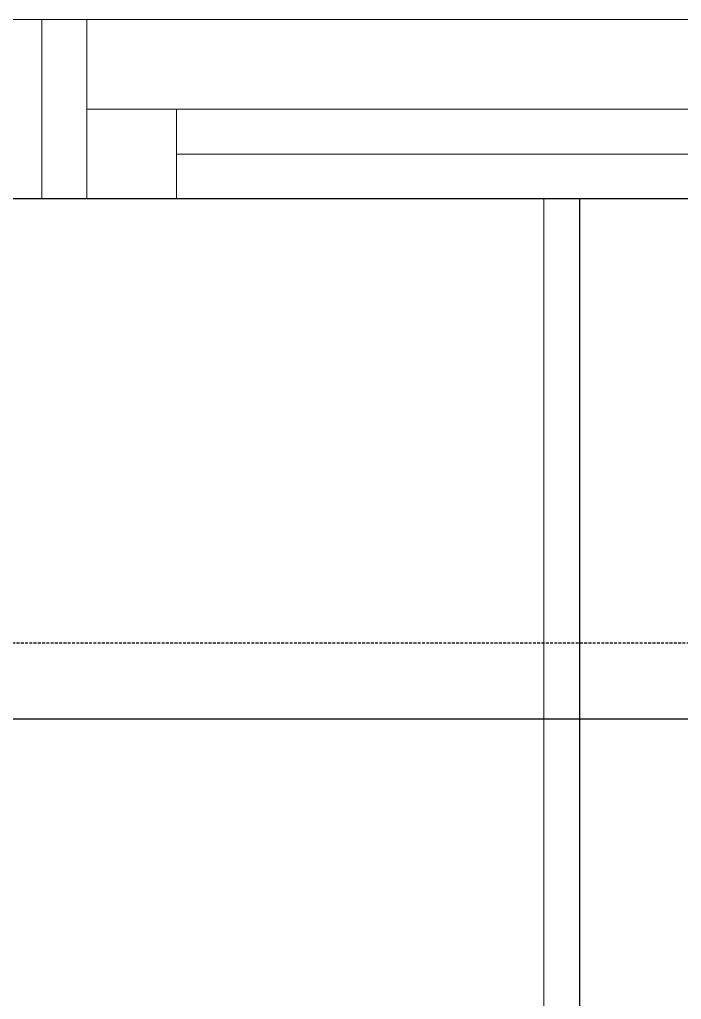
# Model space of a CAD drawing. Extents: x -12260 to 57327, y -29287 to 19916.
# Drawn here: x 40064 to 40433, y -3256 to -2710 of the extents above; entities that cross this region are included whole.
import ezdxf

# ---------------------------------------------------------------- set-up
doc = ezdxf.new("R2010")
doc.units = 0
doc.header["$LTSCALE"] = 0.25
doc.linetypes.add('DASHDOT', pattern=[25.4, 12.7, -6.35, 0, -6.35])
doc.linetypes.add('HIDDEN', pattern=[9.525, 6.35, -3.175])
for name, color, linetype, lineweight in [('01-First Floor-FUR$0$Aluminum', 251, 'Continuous', 5), ('01-First Floor-FUR$0$LOADING', 253, 'Continuous', 5), ('01-First Floor-FUR$0$NEW Wall', 166, 'Continuous', 5), ('01-First Floor-FUR$0$Walls', 251, 'Continuous', 5), ('E-LITE-CLNG-CNDT', 6, 'DASHDOT', 35), ('E-POWR-FLOR-CNDT', 6, 'HIDDEN', 25)]:
    doc.layers.add(name, color=color, linetype=linetype, lineweight=lineweight)
doc.layers.add('01-First Floor-FUR$0$FALSE CEILING', color=251, linetype='Continuous')

# ---------------------------------------------------------------- blocks, each defined once
blk = doc.blocks.new('*X122')
at = {"color": 0}
for p, q in [((13, 1), (13, 1)), ((13, 1), (13, 1)), ((13, 1), (13, 1)), ((13, 1), (13, 1)), ((13, 1), (13, 1)), ((13, 1), (13, 1)), ((13, 1), (13, 1)), ((13, 1), (13, 1)), ((13, 1), (13, 1)), ((13, 1), (13, 1)), ((13, 1), (13, 1)), ((13, 1), (13, 1)), ((13, 1), (13, 1)), ((13, 1), (13, 1)), ((13, 1), (13, 1)), ((13, 1), (14, 1)), ((13, 1), (14, 1)), ((13, 1), (14, 1)), ((13, 1), (13, 1)), ((13, 1), (13, 1)), ((13, 1), (13, 1)), ((13, 1), (13, 1)), ((13, 1), (13, 1)), ((13, 1), (13, 1)), ((13, 1), (13, 1)), ((13, 1), (13, 1)), ((13, 1), (13, 1)), ((13, 1), (13, 1)), ((13, 1), (13, 1)), ((13, 1), (13, 1)), ((13, 1), (13, 1)), ((13, 1), (13, 1)), ((13, 1), (13, 1)), ((13, 1), (13, 1)), ((13, 1), (13, 1)), ((13, 1), (13, 1)), ((13, 1), (13, 1)), ((13, 1), (13, 1)), ((13, 1), (13, 1)), ((13, 1), (13, 1)), ((13, 1), (13, 1)), ((13, 1), (13, 1)), ((13, 1), (13, 1)), ((13, 1), (13, 1)), ((13, 1), (13, 1)), ((13, 1), (13, 1)), ((13, 1), (13, 1)), ((13, 1), (13, 1)), ((13, 1), (13, 1)), ((13, 1), (13, 1)), ((13, 1), (13, 1)), ((13, 1), (13, 1)), ((13, 1), (13, 1)), ((13, 1), (13, 1)), ((13, 1), (13, 1)), ((13, 1), (13, 1)), ((13, 1), (13, 1)), ((13, 1), (13, 1)), ((13, 1), (13, 1)), ((13, 1), (13, 1)), ((13, 1), (13, 1)), ((13, 1), (13, 1)), ((13, 1), (13, 1)), ((13, 1), (13, 1)), ((13, 1), (13, 1)), ((13, 1), (13, 1)), ((13, 1), (13, 1)), ((13, 1), (13, 1)), ((13, 1), (13, 1)), ((13, 1), (13, 1)), ((13, 1), (13, 1)), ((13, 1), (13, 1)), ((13, 1), (13, 1)), ((13, 1), (13, 1)), ((13, 1), (13, 1)), ((13, 1), (13, 1)), ((13, 1), (13, 1)), ((13, 1), (13, 1)), ((13, 1), (13, 1)), ((13, 1), (13, 1)), ((13, 1), (13, 1)), ((13, 1), (13, 1)), ((13, 1), (13, 1)), ((13, 1), (13, 1)), ((13, 1), (13, 1)), ((13, 1), (13, 1)), ((13, 1), (13, 1)), ((13, 1), (13, 1)), ((13, 1), (13, 1)), ((13, 1), (13, 1)), ((13, 1), (13, 1)), ((13, 1), (13, 1)), ((13, 1), (13, 1)), ((13, 1), (13, 1)), ((13, 1), (13, 1)), ((13, 1), (13, 1)), ((13, 1), (13, 1)), ((13, 1), (13, 1)), ((13, 1), (13, 1)), ((13, 1), (13, 1)), ((13, 1), (13, 1)), ((13, 1), (13, 1)), ((13, 1), (13, 1)), ((13, 1), (13, 1)), ((13, 1), (13, 1)), ((13, 1), (13, 1)), ((13, 1), (13, 1)), ((13, 1), (13, 1)), ((13, 1), (13, 1)), ((13, 1), (13, 1)), ((13, 1), (13, 1)), ((13, 1), (13, 1)), ((13, 1), (13, 1)), ((13, 1), (13, 1)), ((13, 1), (13, 1)), ((13, 1), (13, 1)), ((13, 1), (13, 1)), ((13, 1), (13, 1)), ((13, 1), (13, 1)), ((13, 1), (13, 1)), ((13, 1), (13, 1)), ((13, 1), (13, 1)), ((13, 1), (13, 1)), ((13, 1), (14, 1)), ((13, 0), (13, 0)), ((13, 0), (13, 0)), ((13, 0), (13, 0)), ((13, 0), (13, 0)), ((13, 0), (13, 0)), ((13, 0), (13, 0)), ((13, 0), (13, 0)), ((13, 0), (13, 0)), ((13, 0), (13, 0)), ((13, 0), (13, 0)), ((13, 0), (13, 0)), ((13, 0), (13, 0)), ((13, 0), (13, 0)), ((13, 0), (13, 0)), ((13, 0), (13, 0)), ((13, 0), (13, 0)), ((13, 0), (13, 0)), ((13, 0), (13, 0)), ((13, 0), (13, 0)), ((13, 0), (13, 0)), ((13, 0), (13, 0)), ((13, 0), (13, 0)), ((13, 0), (13, 0)), ((13, 0), (13, 0)), ((13, 0), (13, 0)), ((13, 0), (13, 0)), ((13, 0), (13, 0)), ((13, 0), (13, 0)), ((13, 0), (13, 0)), ((13, 0), (13, 0)), ((13, 0), (13, 0)), ((13, 0), (13, 0)), ((13, 0), (13, 0)), ((13, 0), (13, 0)), ((13, 0), (13, 0)), ((13, 0), (13, 0)), ((13, 0), (13, 0)), ((13, 0), (13, 0)), ((13, 0), (13, 0)), ((13, 0), (13, 0)), ((13, 0), (13, 0)), ((13, 0), (13, 0)), ((13, 0), (13, 0)), ((13, 0), (13, 0)), ((13, 0), (13, 0)), ((13, 0), (13, 0)), ((13, 0), (13, 0)), ((13, 0), (13, 0)), ((13, 0), (14, 0)), ((13, 0), (14, 0)), ((13, 0), (13, 0)), ((13, 0), (14, 0)), ((14, 1), (14, 1)), ((14, 1), (14, 1)), ((14, 1), (14, 1)), ((14, 1), (14, 1)), ((14, 1), (14, 1)), ((14, 1), (14, 1)), ((14, 1), (14, 1)), ((14, 1), (14, 1)), ((14, 1), (14, 1)), ((14, 1), (14, 1)), ((14, 1), (14, 1)), ((14, 1), (14, 1)), ((14, 1), (14, 1)), ((14, 1), (14, 1)), ((14, 1), (14, 1)), ((14, 1), (14, 1)), ((14, 1), (14, 1)), ((14, 1), (14, 1)), ((14, 1), (14, 1)), ((14, 1), (14, 1)), ((14, 1), (14, 1)), ((14, 1), (14, 1)), ((14, 1), (14, 1)), ((14, 1), (14, 1)), ((14, 1), (14, 1)), ((14, 1), (14, 1)), ((14, 1), (14, 1)), ((14, 1), (14, 1)), ((14, 1), (14, 1)), ((14, 1), (14, 1)), ((14, 1), (14, 1)), ((14, 1), (14, 1)), ((14, 1), (14, 1)), ((14, 1), (14, 1)), ((14, 1), (14, 1)), ((14, 1), (14, 1)), ((14, 1), (14, 1)), ((14, 1), (14, 1)), ((14, 1), (14, 1)), ((14, 1), (14, 1)), ((14, 1), (14, 1)), ((14, 1), (14, 1)), ((14, 1), (14, 1)), ((14, 1), (14, 1)), ((14, 1), (14, 1)), ((14, 1), (14, 1)), ((14, 1), (14, 1)), ((14, 1), (14, 1)), ((14, 1), (14, 1)), ((14, 1), (14, 1)), ((14, 1), (14, 1)), ((14, 1), (14, 1)), ((14, 1), (14, 1)), ((14, 1), (14, 1)), ((14, 1), (14, 1)), ((14, 1), (14, 1)), ((14, 1), (14, 1)), ((14, 1), (14, 1)), ((14, 1), (14, 1)), ((14, 1), (14, 1)), ((14, 1), (14, 1)), ((14, 1), (14, 1)), ((14, 1), (14, 1)), ((14, 1), (14, 1)), ((14, 1), (14, 1)), ((14, 1), (14, 1)), ((14, 1), (14, 1)), ((14, 1), (14, 1)), ((14, 1), (14, 1)), ((14, 1), (14, 1)), ((14, 1), (14, 1)), ((14, 1), (14, 1)), ((14, 1), (14, 1)), ((14, 1), (14, 1)), ((14, 1), (14, 1)), ((14, 1), (14, 1)), ((14, 1), (14, 1)), ((14, 1), (14, 1)), ((14, 1), (14, 1)), ((14, 1), (14, 1)), ((14, 1), (14, 1)), ((14, 1), (14, 1)), ((14, 1), (14, 1)), ((14, 1), (14, 1)), ((14, 1), (14, 1)), ((14, 1), (14, 1)), ((14, 1), (14, 1)), ((14, 1), (14, 1)), ((14, 1), (14, 1)), ((14, 1), (14, 1)), ((14, 1), (14, 1)), ((14, 1), (14, 1)), ((14, 1), (14, 1)), ((14, 1), (14, 1)), ((14, 0), (14, 0)), ((14, 0), (14, 0)), ((14, 0), (14, 0)), ((14, 0), (14, 0)), ((14, 0), (14, 0)), ((14, 0), (14, 0)), ((14, 0), (14, 0)), ((14, 0), (14, 0)), ((14, 0), (14, 0)), ((14, 0), (14, 0)), ((14, 0), (14, 0)), ((14, 0), (14, 0)), ((14, 0), (14, 0)), ((14, 0), (14, 0)), ((14, 0), (14, 0)), ((14, 0), (14, 0)), ((14, 0), (14, 0)), ((14, 0), (14, 0)), ((14, 0), (14, 0)), ((14, 0), (14, 0)), ((14, 0), (14, 0)), ((14, 0), (14, 0)), ((14, 0), (14, 0)), ((14, 0), (14, 0)), ((14, 0), (14, 0)), ((14, 0), (14, 0)), ((14, 0), (14, 0)), ((14, 0), (14, 0)), ((14, 0), (14, 0)), ((14, 0), (14, 0)), ((14, 0), (14, 0)), ((14, 0), (14, 0)), ((14, 0), (14, 0)), ((14, 0), (14, 0)), ((14, 0), (14, 0)), ((14, 0), (14, 0)), ((14, 0), (14, 0)), ((14, 0), (14, 0)), ((14, 0), (14, 0)), ((14, 0), (14, 0)), ((14, 0), (14, 0)), ((14, 0), (14, 0)), ((14, 0), (14, 0)), ((14, 0), (14, 0)), ((14, 0), (14, 0)), ((14, 0), (14, 0)), ((14, 0), (14, 0)), ((14, 0), (14, 0)), ((13, 0), (13, 0)), ((13, 0), (14, 0)), ((13, 0), (13, 0)), ((13, 0), (14, 0)), ((13, 0), (13, 0)), ((13, 0), (14, 0)), ((13, 0), (13, 0)), ((13, 0), (13, 0)), ((13, 0), (13, 0)), ((13, 0), (13, 0)), ((13, 0), (14, 0)), ((13, 0), (13, 0)), ((13, 0), (14, 0)), ((13, 0), (13, 0)), ((13, 0), (14, 0)), ((13, 0), (13, 0)), ((13, 0), (14, 0)), ((13, 0), (13, 0)), ((13, 0), (14, 0)), ((13, 0), (13, 0)), ((13, 0), (14, 0)), ((13, 0), (13, 0)), ((13, 0), (14, 0)), ((13, 0), (13, 0)), ((13, 0), (13, 0)), ((13, 0), (13, 0)), ((13, 0), (14, 0)), ((13, 0), (13, 0)), ((13, 0), (14, 0)), ((13, 0), (13, 0)), ((13, 0), (14, 0)), ((13, 0), (13, 0)), ((13, 0), (14, 0)), ((13, 0), (13, 0)), ((13, 0), (13, 0)), ((13, 0), (13, 0)), ((13, 0), (13, 0)), ((13, 0), (13, 0)), ((13, 0), (13, 0)), ((13, 0), (13, 0)), ((13, 0), (13, 0)), ((13, 0), (13, 0)), ((13, 0), (13, 0)), ((13, 0), (13, 0)), ((13, 0), (13, 0)), ((13, 0), (13, 0)), ((13, 0), (13, 0)), ((13, 0), (13, 0)), ((13, 0), (13, 0)), ((13, 0), (13, 0)), ((13, 0), (13, 0)), ((13, 0), (13, 0)), ((13, 0), (13, 0)), ((13, 0), (13, 0)), ((13, 0), (13, 0)), ((13, 0), (13, 0)), ((13, 0), (13, 0)), ((13, 0), (13, 0)), ((13, 0), (13, 0)), ((13, 0), (13, 0)), ((13, 0), (13, 0)), ((13, 0), (13, 0)), ((13, 0), (13, 0)), ((13, 0), (13, 0)), ((13, -1), (13, -1)), ((13, -1), (13, -1)), ((13, -1), (13, -1)), ((13, -1), (13, -1)), ((13, -1), (13, -1)), ((13, -1), (14, -1)), ((13, -1), (13, -1)), ((14, 0), (14, 0)), ((14, 0), (14, 0)), ((14, 0), (14, 0)), ((14, 0), (14, 0)), ((14, 0), (14, 0)), ((14, 0), (14, 0)), ((14, 0), (14, 0)), ((14, 0), (14, 0)), ((14, 0), (14, 0)), ((14, 0), (14, 0)), ((14, 0), (14, 0)), ((14, 0), (14, 0)), ((14, 0), (14, 0)), ((14, 0), (14, 0)), ((14, 0), (14, 0)), ((13, 0), (14, 0)), ((14, 0), (14, 0)), ((14, 0), (14, 0)), ((14, 0), (14, 0)), ((14, 0), (14, 0)), ((14, 0), (14, 0)), ((14, 0), (14, 0)), ((14, 0), (14, 0)), ((14, 0), (14, 0)), ((14, 0), (14, 0)), ((14, 0), (14, 0)), ((14, 0), (14, 0)), ((14, 0), (14, 0)), ((14, 0), (14, 0)), ((14, 0), (14, 0)), ((14, 0), (14, 0)), ((14, 0), (14, 0)), ((14, 0), (14, 0)), ((14, 0), (14, 0)), ((14, 0), (14, 0)), ((14, 0), (14, 0)), ((14, 0), (14, 0)), ((14, 0), (14, 0)), ((14, 0), (14, 0)), ((14, 0), (14, 0)), ((14, 0), (14, 0)), ((14, 0), (14, 0)), ((14, 0), (14, 0)), ((14, 0), (14, 0)), ((14, 0), (14, 0)), ((14, 0), (14, 0)), ((14, 0), (14, 0)), ((14, 0), (14, 0)), ((14, 0), (14, 0)), ((14, 0), (14, 0)), ((14, -1), (14, -1)), ((14, -1), (14, -1)), ((14, -1), (14, -1)), ((14, -1), (14, -1)), ((14, -1), (14, -1))]:
    blk.add_line(p, q, dxfattribs=at)
blk = doc.blocks.new('*X121')
at = {"color": 0}
for p, q in [((5, 3), (5, 3)), ((5, 3), (5, 3)), ((5, 3), (5, 3)), ((5, 3), (5, 3)), ((5, 3), (5, 3)), ((5, 3), (5, 3)), ((5, 3), (5, 3)), ((5, 3), (5, 3)), ((5, 3), (5, 3)), ((5, 3), (5, 3)), ((5, 3), (5, 3)), ((5, 3), (5, 3)), ((5, 3), (5, 3)), ((5, 3), (5, 3)), ((5, 3), (5, 3)), ((5, 3), (5, 3)), ((5, 3), (5, 3)), ((5, 3), (5, 3)), ((5, 3), (5, 3)), ((5, 3), (5, 3)), ((5, 3), (5, 3)), ((5, 3), (5, 3)), ((5, 3), (5, 3)), ((5, 3), (5, 3)), ((5, 3), (5, 3)), ((5, 3), (5, 3)), ((5, 3), (5, 3)), ((5, 3), (5, 3)), ((5, 3), (5, 3)), ((5, 3), (5, 3)), ((5, 3), (5, 3)), ((5, 3), (5, 3)), ((5, 3), (5, 3)), ((5, 3), (5, 3)), ((5, 3), (5, 3)), ((5, 3), (5, 3)), ((5, 3), (5, 3)), ((5, 3), (5, 3)), ((5, 3), (5, 3)), ((5, 3), (5, 3)), ((5, 3), (5, 3)), ((5, 3), (5, 3)), ((5, 3), (5, 3)), ((5, 3), (5, 3)), ((5, 3), (5, 3)), ((5, 3), (5, 3)), ((5, 3), (5, 3)), ((5, 3), (5, 3)), ((5, 3), (5, 3)), ((5, 3), (5, 3)), ((5, 3), (5, 3)), ((5, 3), (5, 3)), ((5, 3), (5, 3)), ((5, 3), (5, 3)), ((5, 3), (5, 3)), ((5, 3), (5, 3)), ((5, 3), (5, 3)), ((5, 3), (5, 3)), ((5, 3), (5, 3)), ((5, 3), (5, 3)), ((5, 3), (5, 3)), ((5, 3), (5, 3)), ((5, 3), (5, 3)), ((5, 3), (5, 3)), ((5, 3), (5, 3)), ((5, 3), (5, 3)), ((6, 3), (5, 3)), ((5, 3), (5, 3)), ((6, 3), (5, 3)), ((5, 3), (5, 3)), ((6, 3), (5, 3)), ((5, 3), (5, 3)), ((6, 3), (5, 3)), ((5, 3), (5, 3)), ((5, 3), (5, 3)), ((5, 3), (5, 3)), ((5, 3), (5, 3)), ((5, 3), (5, 3)), ((5, 3), (5, 3)), ((5, 3), (5, 3)), ((5, 3), (5, 3)), ((5, 3), (5, 3)), ((5, 3), (5, 3)), ((5, 3), (5, 3)), ((5, 3), (5, 3)), ((5, 3), (5, 3)), ((5, 3), (5, 3)), ((5, 3), (5, 3)), ((5, 3), (5, 3)), ((5, 3), (5, 3)), ((5, 3), (5, 3)), ((5, 3), (5, 3)), ((5, 3), (5, 3)), ((5, 3), (5, 3)), ((5, 3), (5, 3)), ((5, 3), (5, 3)), ((6, 3), (6, 3)), ((6, 3), (6, 3)), ((6, 3), (6, 3)), ((6, 3), (6, 3)), ((6, 3), (6, 3)), ((6, 3), (6, 3)), ((6, 3), (6, 3)), ((6, 3), (6, 3)), ((6, 3), (6, 3)), ((6, 3), (6, 3)), ((6, 3), (6, 3)), ((6, 3), (6, 3)), ((6, 3), (6, 3)), ((6, 3), (6, 3)), ((6, 3), (6, 3)), ((6, 3), (6, 3)), ((6, 3), (6, 3)), ((6, 3), (6, 3)), ((6, 3), (6, 3)), ((6, 3), (6, 3)), ((6, 3), (6, 3)), ((6, 3), (6, 3)), ((6, 3), (6, 3)), ((6, 3), (6, 3)), ((6, 3), (6, 3)), ((6, 3), (6, 3)), ((6, 3), (6, 3)), ((6, 3), (6, 3)), ((6, 3), (6, 3)), ((6, 3), (6, 3)), ((6, 3), (6, 3)), ((6, 3), (6, 3)), ((6, 3), (6, 3)), ((6, 3), (6, 3)), ((6, 3), (6, 3)), ((6, 3), (6, 3)), ((6, 3), (6, 3)), ((6, 3), (6, 3)), ((6, 3), (6, 3)), ((6, 3), (6, 3)), ((6, 3), (6, 3)), ((6, 3), (6, 3)), ((6, 3), (6, 3)), ((6, 3), (6, 3)), ((6, 3), (6, 3)), ((6, 3), (6, 3)), ((6, 3), (6, 3)), ((6, 3), (6, 3)), ((6, 3), (6, 3)), ((6, 3), (6, 3)), ((6, 3), (6, 3)), ((6, 3), (6, 3)), ((6, 3), (6, 3)), ((6, 3), (6, 3)), ((6, 3), (6, 3)), ((6, 3), (6, 3)), ((6, 3), (6, 3)), ((6, 3), (6, 3)), ((6, 3), (6, 3)), ((6, 3), (6, 3)), ((6, 3), (6, 3)), ((6, 3), (6, 3)), ((6, 3), (6, 3)), ((6, 3), (6, 3)), ((6, 3), (6, 3)), ((6, 3), (6, 3)), ((6, 3), (6, 3)), ((6, 3), (6, 3)), ((6, 3), (6, 3)), ((6, 3), (6, 3)), ((6, 3), (6, 3)), ((6, 3), (6, 3)), ((6, 3), (6, 3)), ((6, 3), (6, 3)), ((6, 3), (6, 3)), ((6, 3), (6, 3)), ((6, 3), (6, 3)), ((6, 3), (6, 3)), ((6, 3), (6, 3)), ((6, 3), (6, 3)), ((6, 3), (6, 3)), ((6, 3), (6, 3)), ((6, 3), (6, 3)), ((6, 3), (6, 3)), ((6, 3), (6, 3)), ((6, 3), (6, 3)), ((6, 3), (6, 3)), ((6, 3), (6, 3)), ((6, 3), (6, 3)), ((6, 3), (6, 3)), ((6, 3), (6, 3)), ((6, 3), (6, 3)), ((6, 3), (6, 3)), ((6, 3), (6, 3)), ((6, 3), (6, 3)), ((6, 3), (6, 3)), ((6, 3), (6, 3)), ((6, 3), (6, 3)), ((6, 3), (6, 3)), ((6, 3), (6, 3)), ((6, 3), (6, 3)), ((6, 3), (6, 3)), ((6, 3), (6, 3)), ((6, 3), (6, 3)), ((6, 3), (6, 3)), ((6, 3), (6, 3)), ((6, 3), (6, 3)), ((6, 3), (6, 3)), ((6, 3), (6, 3)), ((6, 3), (6, 3)), ((6, 3), (6, 3)), ((6, 3), (6, 3)), ((6, 3), (6, 3)), ((6, 3), (6, 3)), ((6, 3), (6, 3)), ((6, 3), (6, 3)), ((6, 3), (6, 3)), ((6, 3), (6, 3)), ((6, 3), (6, 3)), ((6, 3), (6, 3)), ((6, 3), (6, 3)), ((6, 3), (6, 3)), ((6, 3), (6, 3)), ((6, 3), (6, 3)), ((6, 3), (6, 3)), ((6, 3), (6, 3)), ((6, 3), (6, 3)), ((6, 3), (6, 3)), ((6, 3), (6, 3)), ((6, 3), (6, 3)), ((6, 3), (6, 3)), ((6, 3), (6, 3)), ((6, 3), (6, 3)), ((6, 3), (6, 3)), ((6, 3), (6, 3)), ((6, 3), (6, 3)), ((6, 3), (6, 3)), ((6, 3), (6, 3)), ((6, 3), (6, 3)), ((6, 3), (6, 3)), ((6, 3), (6, 3)), ((6, 3), (6, 3)), ((6, 3), (6, 3)), ((6, 3), (6, 3)), ((6, 3), (6, 3)), ((6, 3), (6, 3)), ((6, 3), (6, 3)), ((6, 3), (6, 3)), ((6, 3), (6, 3)), ((6, 3), (6, 3)), ((6, 3), (6, 3)), ((6, 3), (6, 3)), ((6, 3), (6, 3)), ((6, 3), (6, 3)), ((6, 3), (6, 3)), ((6, 3), (6, 3)), ((6, 3), (6, 3)), ((6, 3), (6, 3)), ((6, 3), (6, 3)), ((6, 3), (6, 3)), ((6, 3), (6, 3)), ((6, 3), (6, 3)), ((6, 3), (6, 3)), ((6, 3), (6, 3)), ((6, 3), (6, 3)), ((6, 3), (6, 3)), ((6, 3), (6, 3)), ((6, 3), (6, 3)), ((6, 3), (6, 3)), ((6, 3), (6, 3)), ((6, 3), (6, 3)), ((6, 3), (6, 3)), ((6, 3), (6, 3)), ((6, 3), (6, 3)), ((6, 3), (6, 3)), ((6, 3), (6, 3)), ((6, 3), (6, 3)), ((6, 3), (6, 3)), ((6, 3), (6, 3)), ((6, 3), (6, 3)), ((6, 3), (6, 3)), ((6, 3), (6, 3)), ((6, 3), (6, 3)), ((6, 3), (6, 3)), ((6, 3), (6, 3)), ((6, 3), (6, 3)), ((6, 3), (6, 3)), ((6, 3), (6, 3)), ((6, 3), (6, 3)), ((6, 3), (6, 3)), ((6, 3), (6, 3)), ((6, 3), (6, 3)), ((6, 3), (6, 3)), ((6, 3), (6, 3)), ((6, 3), (6, 3)), ((6, 3), (6, 3)), ((6, 3), (6, 3)), ((6, 3), (6, 3)), ((6, 3), (6, 3)), ((6, 3), (6, 3)), ((6, 3), (6, 3)), ((6, 3), (6, 3)), ((6, 3), (6, 3)), ((6, 3), (6, 3)), ((6, 3), (5, 3)), ((6, 3), (5, 3)), ((6, 3), (5, 3)), ((6, 3), (5, 3)), ((6, 3), (5, 3)), ((6, 3), (6, 3)), ((6, 3), (6, 3)), ((6, 3), (6, 3)), ((6, 3), (6, 3)), ((6, 3), (6, 3)), ((6, 3), (6, 3)), ((6, 3), (6, 3)), ((6, 3), (6, 3)), ((6, 3), (6, 3)), ((6, 3), (6, 3)), ((6, 3), (6, 3)), ((6, 3), (6, 3)), ((6, 3), (6, 3)), ((6, 3), (6, 3)), ((6, 3), (6, 3)), ((6, 3), (6, 3)), ((6, 3), (6, 3)), ((6, 3), (6, 3)), ((6, 3), (6, 3)), ((6, 3), (6, 3)), ((6, 3), (6, 3)), ((6, 3), (6, 3)), ((6, 3), (6, 3)), ((6, 3), (6, 3)), ((6, 3), (6, 3)), ((6, 3), (6, 3)), ((6, 3), (6, 3)), ((6, 3), (6, 3)), ((6, 3), (6, 3)), ((6, 3), (6, 3)), ((6, 3), (6, 3)), ((6, 3), (6, 3)), ((6, 3), (6, 3)), ((6, 3), (6, 3)), ((6, 3), (6, 3)), ((6, 3), (6, 3)), ((6, 3), (6, 3)), ((6, 3), (6, 3)), ((6, 3), (6, 3)), ((6, 3), (6, 3)), ((6, 3), (6, 3)), ((6, 3), (6, 3)), ((6, 3), (6, 3)), ((6, 3), (6, 3)), ((6, 3), (6, 3)), ((6, 3), (6, 3)), ((6, 3), (6, 3)), ((6, 3), (6, 3)), ((6, 3), (6, 3)), ((6, 3), (6, 3)), ((6, 3), (6, 3)), ((6, 3), (6, 3)), ((6, 3), (6, 3)), ((6, 3), (6, 3)), ((6, 3), (6, 3)), ((6, 3), (6, 3)), ((6, 3), (6, 3)), ((6, 3), (6, 3)), ((6, 3), (6, 3)), ((6, 3), (6, 3)), ((6, 3), (6, 3)), ((6, 3), (6, 3)), ((6, 3), (6, 3)), ((6, 3), (6, 3)), ((6, 3), (6, 3)), ((6, 3), (6, 3)), ((6, 3), (6, 3)), ((6, 3), (6, 3)), ((6, 3), (6, 3)), ((6, 3), (6, 3)), ((6, 3), (6, 3)), ((6, 3), (6, 3)), ((6, 3), (6, 3)), ((6, 3), (6, 3)), ((6, 3), (6, 3)), ((6, 3), (6, 3)), ((6, 3), (6, 3)), ((6, 3), (6, 3)), ((6, 3), (6, 3)), ((6, 3), (6, 3)), ((6, 3), (6, 3)), ((6, 3), (6, 3)), ((6, 3), (6, 3)), ((6, 3), (6, 3)), ((6, 3), (6, 3)), ((6, 3), (6, 3)), ((6, 3), (6, 3)), ((6, 3), (6, 3)), ((6, 3), (6, 3)), ((6, 3), (6, 3)), ((6, 3), (6, 3)), ((6, 3), (6, 3)), ((6, 3), (6, 3)), ((6, 3), (6, 3)), ((6, 3), (6, 3)), ((6, 3), (6, 3)), ((6, 3), (6, 3)), ((6, 3), (6, 3)), ((6, 3), (6, 3)), ((6, 3), (6, 3)), ((6, 3), (6, 3)), ((6, 3), (6, 3)), ((6, 3), (6, 3)), ((6, 3), (6, 3)), ((6, 3), (6, 3)), ((6, 3), (6, 3)), ((6, 3), (6, 3)), ((6, 3), (6, 3)), ((6, 3), (6, 3)), ((6, 3), (6, 3)), ((6, 3), (6, 3)), ((6, 3), (6, 3)), ((6, 3), (6, 3)), ((6, 3), (6, 3)), ((6, 3), (6, 3)), ((6, 3), (6, 3)), ((6, 3), (6, 3)), ((6, 3), (6, 3)), ((6, 3), (6, 3)), ((6, 3), (6, 3)), ((6, 3), (6, 3)), ((6, 3), (6, 3)), ((6, 3), (6, 3)), ((6, 3), (6, 3)), ((6, 3), (6, 3)), ((6, 3), (6, 3)), ((6, 3), (6, 3)), ((6, 3), (6, 3)), ((6, 3), (6, 3)), ((6, 3), (6, 3)), ((6, 3), (6, 3)), ((6, 3), (6, 3)), ((6, 3), (6, 3)), ((6, 3), (6, 3)), ((6, 3), (6, 3)), ((6, 3), (6, 3)), ((6, 3), (6, 3)), ((6, 3), (6, 3)), ((6, 3), (6, 3)), ((6, 3), (6, 3)), ((6, 3), (6, 3)), ((6, 3), (6, 3)), ((6, 3), (6, 3)), ((6, 3), (6, 3)), ((6, 3), (6, 3)), ((6, 3), (6, 3)), ((6, 3), (6, 3)), ((6, 3), (6, 3)), ((6, 3), (6, 3)), ((6, 3), (6, 3)), ((6, 3), (6, 3)), ((6, 3), (6, 3)), ((6, 3), (6, 3)), ((6, 3), (6, 3)), ((6, 3), (6, 3)), ((6, 3), (6, 3)), ((6, 3), (6, 3)), ((6, 3), (6, 3)), ((6, 3), (6, 3)), ((6, 3), (6, 3)), ((6, 3), (6, 3)), ((6, 3), (6, 3)), ((6, 3), (6, 3)), ((6, 3), (6, 3)), ((6, 3), (6, 3)), ((6, 3), (6, 3)), ((6, 3), (6, 3)), ((6, 3), (6, 3)), ((6, 3), (6, 3)), ((6, 3), (6, 3)), ((6, 3), (6, 3)), ((6, 3), (6, 3)), ((6, 3), (6, 3)), ((6, 3), (6, 3)), ((6, 3), (6, 3)), ((6, 3), (6, 3)), ((6, 3), (6, 3)), ((6, 3), (6, 3)), ((6, 3), (6, 3)), ((6, 3), (6, 3)), ((6, 3), (6, 3)), ((6, 3), (6, 3)), ((6, 3), (6, 3)), ((6, 3), (6, 3)), ((6, 3), (6, 3)), ((6, 3), (6, 3)), ((6, 3), (6, 3)), ((6, 3), (6, 3)), ((6, 3), (6, 3)), ((6, 3), (6, 3)), ((6, 3), (6, 3)), ((6, 3), (6, 3)), ((6, 3), (6, 3)), ((6, 3), (6, 3)), ((6, 3), (6, 3)), ((6, 3), (6, 3)), ((6, 3), (6, 3)), ((6, 3), (6, 3)), ((6, 3), (6, 3)), ((6, 3), (6, 3)), ((6, 3), (6, 3)), ((6, 3), (6, 3)), ((6, 3), (6, 3)), ((6, 3), (6, 3)), ((6, 3), (6, 3)), ((6, 3), (6, 3)), ((6, 3), (6, 3)), ((6, 3), (6, 3)), ((6, 3), (6, 3)), ((6, 3), (6, 3)), ((6, 3), (6, 3)), ((6, 3), (6, 3)), ((6, 3), (6, 3)), ((6, 3), (6, 3)), ((6, 3), (6, 3)), ((6, 3), (6, 3)), ((6, 3), (6, 3)), ((6, 3), (6, 3)), ((6, 3), (6, 3)), ((6, 3), (6, 3)), ((6, 3), (6, 3)), ((6, 3), (6, 3)), ((6, 3), (6, 3)), ((6, 3), (6, 3)), ((6, 3), (6, 3)), ((6, 3), (6, 3)), ((6, 3), (6, 3)), ((6, 3), (6, 3)), ((6, 3), (6, 3)), ((6, 3), (6, 3)), ((6, 3), (6, 3)), ((6, 3), (6, 3)), ((6, 3), (6, 3)), ((6, 3), (6, 3)), ((6, 3), (6, 3)), ((6, 3), (6, 3)), ((6, 3), (6, 3)), ((6, 3), (6, 3)), ((6, 3), (6, 3)), ((6, 3), (6, 3)), ((6, 3), (6, 3)), ((6, 3), (6, 3)), ((6, 3), (6, 3)), ((6, 3), (6, 3)), ((6, 3), (6, 3)), ((6, 3), (6, 3)), ((6, 3), (6, 3)), ((6, 3), (6, 3)), ((6, 3), (6, 3)), ((6, 3), (6, 3)), ((6, 3), (6, 3)), ((6, 3), (6, 3)), ((6, 3), (6, 3)), ((6, 3), (6, 3)), ((6, 3), (6, 3)), ((6, 3), (6, 3)), ((6, 3), (6, 3)), ((6, 3), (6, 3)), ((6, 3), (6, 3)), ((6, 3), (6, 3)), ((6, 3), (6, 3)), ((6, 3), (6, 3)), ((6, 3), (6, 3)), ((6, 3), (6, 3)), ((6, 3), (6, 3)), ((6, 3), (6, 3)), ((6, 3), (6, 3)), ((6, 3), (6, 3)), ((6, 3), (6, 3)), ((6, 3), (6, 3)), ((6, 3), (6, 3)), ((6, 3), (6, 3)), ((6, 3), (6, 3)), ((6, 3), (6, 3)), ((6, 3), (6, 3)), ((6, 3), (6, 3)), ((6, 3), (6, 3)), ((6, 3), (6, 3)), ((6, 3), (6, 3)), ((6, 3), (6, 3)), ((6, 3), (6, 3)), ((6, 3), (6, 3)), ((6, 3), (6, 3)), ((6, 3), (6, 3)), ((6, 3), (6, 3)), ((6, 3), (6, 3)), ((6, 3), (6, 3)), ((6, 3), (6, 3)), ((6, 3), (6, 3)), ((6, 3), (6, 3)), ((6, 3), (6, 3)), ((6, 3), (6, 3)), ((6, 3), (6, 3)), ((6, 3), (6, 3)), ((6, 3), (6, 3)), ((6, 3), (6, 3)), ((6, 3), (6, 3)), ((6, 3), (6, 3)), ((6, 3), (6, 3)), ((6, 3), (6, 3)), ((6, 3), (6, 3)), ((6, 3), (6, 3)), ((6, 3), (6, 3)), ((6, 3), (6, 3)), ((6, 3), (6, 3)), ((6, 3), (6, 3)), ((6, 3), (6, 3)), ((6, 3), (6, 3)), ((6, 3), (6, 3)), ((6, 3), (6, 3)), ((6, 3), (6, 3)), ((6, 3), (6, 3)), ((6, 3), (6, 3)), ((6, 3), (6, 3)), ((6, 3), (6, 3)), ((6, 3), (6, 3)), ((6, 3), (6, 3))]:
    blk.add_line(p, q, dxfattribs=at)
blk = doc.blocks.new('01-First Floor-FUR$0$GF21043-P')
at = {"color": 0}
for p, q in [((0.8, 0.75), (-0.8, 0.75)), ((0.8, 0), (0.8, 0.75))]:
    blk.add_line(p, q, dxfattribs=at)
for points in [[(0.8, 0.75), (0.8, 0.75), (0.8, 0.75), (0.8, 0.75), (0.8, 0.75), (0.8, 0.75), (0.8, 0.75), (0.8, 0.75), (0.8, 0.75), (0.8, 0.75), (0.8, 0.75), (0.8, 0.75), (0.8, 0.75), (0.8, 0.75), (0.8, 0.75), (0.8, 0.75), (0.8, 0.75), (0.8, 0.75), (0.8, 0.75), (0.8, 0.75), (0.8, 0.75), (0.8, 0.75), (0.8, 0.75), (0.8, 0.75), (0.8, 0.75), (0.8, 0.75), (0.8, 0.75), (0.8, 0.75), (0.8, 0.75), (0.8, 0.75), (0.8, 0.75), (0.8, 0.75), (0.8, 0.75), (0.8, 0.75), (0.8, 0.75), (0.8, 0.75), (0.8, 0.75), (0.8, 0.75), (0.8, 0.75), (0.8, 0.75), (0.8, 0.75), (0.8, 0.75), (0.8, 0.75), (0.8, 0.75), (0.8, 0.75), (0.8, 0.75), (0.8, 0.75), (0.8, 0.75), (0.8, 0.75), (0.8, 0.75), (0.8, 0.75), (0.8, 0.75), (0.8, 0.75), (0.8, 0.75), (0.8, 0.75), (0.8, 0.75), (0.8, 0.75), (0.8, 0.75), (0.8, 0.75), (0.8, 0.75), (0.8, 0.75), (0.8, 0.75), (0.8, 0.75), (0.8, 0.75), (0.8, 0.75), (0.8, 0.75), (0.8, 0.75), (0.8, 0.75), (0.8, 0.75), (0.8, 0.75), (0.8, 0.75), (0.8, 0.75), (0.8, 0.75), (0.8, 0.75), (0.8, 0.75), (0.8, 0.75), (0.8, 0.75), (0.8, 0.75), (0.8, 0.75), (0.8, 0.75), (0.8, 0.75), (0.8, 0.75), (0.8, 0.75), (0.8, 0.75), (0.8, 0.75), (0.8, 0.75), (0.8, 0.75), (0.8, 0.75), (0.8, 0.75), (0.8, 0.75), (0.8, 0.75), (0.8, 0.75), (0.8, 0.75), (0.8, 0.75), (0.8, 0.75), (0.8, 0.75), (0.8, 0.75), (0.8, 0.75), (0.8, 0.75), (0.8, 0.75), (0.8, 0.75), (0.8, 0.75), (0.8, 0.75), (0.8, 0.75), (0.8, 0.75), (0.8, 0.75), (0.8, 0.75), (0.8, 0.75), (0.8, 0.75), (0.8, 0.75), (0.8, 0.75), (0.8, 0.75), (0.8, 0.75), (0.8, 0.75), (0.8, 0.75), (0.8, 0.75), (0.8, 0.75), (0.8, 0.75), (0.8, 0.75), (0.8, 0.75), (0.8, 0.75), (0.8, 0.75), (0.8, 0.75), (0.8, 0.75), (0.8, 0.75), (0.8, 0.75), (0.8, 0.75), (0.8, 0.75), (0.8, 0.75), (0.8, 0.75), (0.8, 0.75), (0.8, 0.75), (0.8, 0.75), (0.8, 0.75), (0.8, 0.75), (0.8, 0.75), (0.8, 0.75), (0.8, 0.75), (0.8, 0.75), (0.8, 0.75), (0.8, 0.75), (0.8, 0.75), (0.8, 0.75), (0.8, 0.75), (0.8, 0.75), (0.8, 0.75), (0.8, 0.75), (0.8, 0.75), (0.8, 0.75), (0.8, 0.75), (0.8, 0.75), (0.8, 0.75), (0.8, 0.75), (0.8, 0.75), (0.8, 0.75), (0.8, 0.75), (0.8, 0.75), (0.8, 0.75), (0.8, 0.75), (0.8, 0.75), (0.8, 0.75), (0.8, 0.75), (0.8, 0.75), (0.8, 0.75), (0.8, 0.75), (0.8, 0.75), (0.8, 0.75), (0.8, 0.75), (0.8, 0.75), (0.8, 0.75), (0.8, 0.75), (0.8, 0.75), (0.8, 0.75), (0.8, 0.75), (0.8, 0.75), (0.8, 0.75), (0.8, 0.75), (0.8, 0.75), (0.8, 0.75), (0.8, 0.75), (0.8, 0.75), (0.8, 0.75), (0.8, 0.75), (0.8, 0.75), (0.8, 0.75), (0.8, 0.75), (0.8, 0.75), (0.8, 0.75), (0.8, 0.75), (0.8, 0.75), (0.8, 0.75), (0.8, 0.75), (0.8, 0.75), (0.8, 0.75), (0.8, 0.75), (0.8, 0.75), (0.8, 0.75), (0.8, 0.75), (0.8, 0.75), (0.8, 0.75), (0.8, 0.75), (0.8, 0.75), (0.8, 0.75), (0.8, 0.75), (0.8, 0.75), (0.8, 0.75), (0.8, 0.75), (0.8, 0.75), (0.8, 0.75), (0.8, 0.75), (0.8, 0.75), (0.8, 0.75), (0.8, 0.75), (0.8, 0.75), (0.8, 0.75), (0.8, 0.75), (0.8, 0.75), (0.8, 0.75), (0.8, 0.75), (0.8, 0.75), (0.8, 0.75), (0.8, 0.75), (0.8, 0.75), (0.8, 0.75), (0.8, 0.75), (0.8, 0.75), (0.8, 0.75), (0.8, 0.75), (0.8, 0.75), (0.8, 0.75), (0.8, 0.75), (0.8, 0.75), (0.8, 0.75), (0.8, 0.75), (0.8, 0.75), (0.8, 0.75), (0.8, 0.75), (0.8, 0.75), (0.8, 0.75), (0.8, 0.75), (0.8, 0.75), (0.8, 0.75), (0.8, 0.75), (0.8, 0.75), (0.8, 0.75), (0.8, 0.75), (0.8, 0.75), (0.8, 0.75), (0.8, 0.75), (0.8, 0.75), (0.8, 0.75), (0.8, 0.75), (0.8, 0.75), (0.8, 0.75), (0.8, 0.75), (0.8, 0.75), (0.8, 0.75), (0.8, 0.75), (0.8, 0.75), (0.8, 0.75), (0.8, 0.75), (0.8, 0.75), (0.8, 0.75), (0.8, 0.75), (0.8, 0.75), (0.8, 0.75), (0.8, 0.75), (0.8, 0.75), (0.8, 0.75), (0.8, 0.75), (0.8, 0.75), (0.8, 0.75), (0.8, 0.75), (0.8, 0.75), (0.8, 0.75), (0.8, 0.75), (0.8, 0.75)], [(0.8, 0.75), (0.8, 0.75), (0.8, 0.75), (0.8, 0.75), (0.8, 0.75), (0.8, 0.75), (0.8, 0.75), (0.8, 0.75), (0.8, 0.75), (0.8, 0.75), (0.8, 0.75), (0.8, 0.75), (0.8, 0.75), (0.8, 0.75), (0.8, 0.75), (0.8, 0.75), (0.8, 0.75), (0.8, 0.75), (0.8, 0.75), (0.8, 0.75), (0.8, 0.75), (0.8, 0.75), (0.8, 0.75), (0.8, 0.75), (0.8, 0.75), (0.8, 0.75), (0.8, 0.75), (0.8, 0.75), (0.8, 0.75), (0.8, 0.75), (0.8, 0.75), (0.8, 0.75), (0.8, 0.75), (0.8, 0.75), (0.8, 0.75), (0.8, 0.75), (0.8, 0.75), (0.8, 0.75), (0.8, 0.75), (0.8, 0.75), (0.8, 0.75), (0.8, 0.75), (0.8, 0.75), (0.8, 0.75), (0.8, 0.75), (0.8, 0.75), (0.8, 0.75), (0.8, 0.75), (0.8, 0.75), (0.8, 0.75), (0.8, 0.75), (0.8, 0.75), (0.8, 0.75), (0.8, 0.75), (0.8, 0.75), (0.8, 0.75), (0.8, 0.75), (0.8, 0.75), (0.8, 0.75), (0.8, 0.75), (0.8, 0.75), (0.8, 0.75), (0.8, 0.75), (0.8, 0.75), (0.8, 0.75), (0.8, 0.75), (0.8, 0.75), (0.8, 0.75), (0.8, 0.75), (0.8, 0.75), (0.8, 0.75), (0.8, 0.75), (0.8, 0.75), (0.8, 0.75), (0.8, 0.75), (0.8, 0.75), (0.8, 0.75), (0.8, 0.75), (0.8, 0.75), (0.8, 0.75), (0.8, 0.75), (0.8, 0.75), (0.8, 0.75), (0.8, 0.75), (0.8, 0.75), (0.8, 0.75), (0.8, 0.75), (0.8, 0.75), (0.8, 0.75), (0.8, 0.75), (0.8, 0.75), (0.8, 0.75), (0.8, 0.75), (0.8, 0.75), (0.8, 0.75), (0.8, 0.75), (0.8, 0.75), (0.8, 0.75), (0.8, 0.75), (0.8, 0.75), (0.8, 0.75), (0.8, 0.75), (0.8, 0.75), (0.8, 0.75), (0.8, 0.75), (0.8, 0.75), (0.8, 0.75), (0.8, 0.75), (0.8, 0.75), (0.8, 0.75), (0.8, 0.75), (0.8, 0.75), (0.8, 0.75), (0.8, 0.75), (0.8, 0.75), (0.8, 0.75), (0.8, 0.75), (0.8, 0.75), (0.8, 0.75), (0.8, 0.75), (0.8, 0.75), (0.8, 0.75), (0.8, 0.75), (0.8, 0.75), (0.8, 0.75), (0.8, 0.75), (0.8, 0.75), (0.8, 0.75), (0.8, 0.75), (0.8, 0.75), (0.8, 0.75), (0.8, 0.75), (0.8, 0.75), (0.8, 0.75), (0.8, 0.75), (0.8, 0.75), (0.8, 0.75), (0.8, 0.75), (0.8, 0.75), (0.8, 0.75), (0.8, 0.75), (0.8, 0.75), (0.8, 0.75), (0.8, 0.75), (0.8, 0.75), (0.8, 0.75), (0.8, 0.75), (0.8, 0.75), (0.8, 0.75), (0.8, 0.75), (0.8, 0.75), (0.8, 0.75), (0.8, 0.75), (0.8, 0.75), (0.8, 0.75), (0.8, 0.75), (0.8, 0.75), (0.8, 0.75), (0.8, 0.75), (0.8, 0.75), (0.8, 0.75), (0.8, 0.75), (0.8, 0.75), (0.8, 0.75), (0.8, 0.75), (0.8, 0.75), (0.8, 0.75), (0.8, 0.75), (0.8, 0.75), (0.8, 0.75), (0.8, 0.75), (0.8, 0.75), (0.8, 0.75), (0.8, 0.75), (0.8, 0.75), (0.8, 0.75), (0.8, 0.75), (0.8, 0.75), (0.8, 0.75), (0.8, 0.75), (0.8, 0.75), (0.8, 0.75), (0.8, 0.75), (0.8, 0.75), (0.8, 0.75), (0.8, 0.75), (0.8, 0.75), (0.8, 0.75), (0.8, 0.75), (0.8, 0.75), (0.8, 0.75), (0.8, 0.75), (0.8, 0.75), (0.8, 0.75), (0.8, 0.75), (0.8, 0.75), (0.8, 0.75), (0.8, 0.75), (0.8, 0.75), (0.8, 0.75), (0.8, 0.75), (0.8, 0.75), (0.8, 0.75), (0.8, 0.75), (0.8, 0.75), (0.8, 0.75), (0.8, 0.75), (0.8, 0.75), (0.8, 0.75), (0.8, 0.75), (0.8, 0.75), (0.8, 0.75), (0.8, 0.75), (0.8, 0.75), (0.8, 0.75), (0.8, 0.75), (0.8, 0.75), (0.8, 0.75), (0.8, 0.75)], [(0.8, 0.75), (0.8, 0.75), (0.8, 0.75), (0.8, 0.75), (0.8, 0.75), (0.8, 0.75), (0.8, 0.75), (0.8, 0.75), (0.8, 0.75), (0.8, 0.75), (0.8, 0.75), (0.8, 0.75), (0.8, 0.75), (0.8, 0.75), (0.8, 0.75), (0.8, 0.75), (0.8, 0.75), (0.8, 0.75), (0.8, 0.75), (0.8, 0.75), (0.8, 0.75), (0.8, 0.75), (0.8, 0.75), (0.8, 0.75), (0.8, 0.75), (0.8, 0.75), (0.8, 0.75), (0.8, 0.75), (0.8, 0.75), (0.8, 0.75), (0.8, 0.75), (0.8, 0.75), (0.8, 0.75), (0.8, 0.75), (0.8, 0.75), (0.8, 0.75), (0.8, 0.75), (0.8, 0.75), (0.8, 0.75), (0.8, 0.75), (0.8, 0.75), (0.8, 0.75), (0.8, 0.75), (0.8, 0.75), (0.8, 0.75), (0.8, 0.75), (0.8, 0.75), (0.8, 0.75), (0.8, 0.75), (0.8, 0.75), (0.8, 0.75), (0.8, 0.75), (0.8, 0.75), (0.8, 0.75), (0.8, 0.75), (0.8, 0.75), (0.8, 0.75), (0.8, 0.75), (0.8, 0.75), (0.8, 0.75), (0.8, 0.75), (0.8, 0.75), (0.8, 0.75), (0.8, 0.75), (0.8, 0.75), (0.8, 0.75), (0.8, 0.75), (0.8, 0.75), (0.8, 0.75), (0.8, 0.75), (0.8, 0.75), (0.8, 0.75), (0.8, 0.75), (0.8, 0.75), (0.8, 0.75), (0.8, 0.75), (0.8, 0.75), (0.8, 0.75), (0.8, 0.75), (0.8, 0.75), (0.8, 0.75), (0.8, 0.75), (0.8, 0.75), (0.8, 0.75), (0.8, 0.75), (0.8, 0.75), (0.8, 0.75), (0.8, 0.75), (0.8, 0.75), (0.8, 0.75), (0.8, 0.75), (0.8, 0.75), (0.8, 0.75), (0.8, 0.75), (0.8, 0.75), (0.8, 0.75), (0.8, 0.75), (0.8, 0.75), (0.8, 0.75), (0.8, 0.75), (0.8, 0.75), (0.8, 0.75), (0.8, 0.75), (0.8, 0.75), (0.8, 0.75), (0.8, 0.75), (0.8, 0.75), (0.8, 0.75), (0.8, 0.75), (0.8, 0.75), (0.8, 0.75), (0.8, 0.75), (0.8, 0.75), (0.8, 0.75), (0.8, 0.75), (0.8, 0.75), (0.8, 0.75), (0.8, 0.75), (0.8, 0.75), (0.8, 0.75), (0.8, 0.75), (0.8, 0.75), (0.8, 0.75), (0.8, 0.75), (0.8, 0.75), (0.8, 0.75), (0.8, 0.75), (0.8, 0.75), (0.8, 0.75), (0.8, 0.75), (0.8, 0.75), (0.8, 0.75), (0.8, 0.75), (0.8, 0.75), (0.8, 0.75), (0.8, 0.75), (0.8, 0.75), (0.8, 0.75), (0.8, 0.75), (0.8, 0.75), (0.8, 0.75), (0.8, 0.75), (0.8, 0.75), (0.8, 0.75), (0.8, 0.75), (0.8, 0.75), (0.8, 0.75), (0.8, 0.75), (0.8, 0.75), (0.8, 0.75), (0.8, 0.75), (0.8, 0.75), (0.8, 0.75), (0.8, 0.75), (0.8, 0.75), (0.8, 0.75), (0.8, 0.75), (0.8, 0.75), (0.8, 0.75), (0.8, 0.75), (0.8, 0.75), (0.8, 0.75), (0.8, 0.75), (0.8, 0.75), (0.8, 0.75), (0.8, 0.75), (0.8, 0.75), (0.8, 0.75), (0.8, 0.75), (0.8, 0.75), (0.8, 0.75), (0.8, 0.75), (0.8, 0.75), (0.8, 0.75), (0.8, 0.75), (0.8, 0.75), (0.8, 0.75), (0.8, 0.75), (0.8, 0.75), (0.8, 0.75), (0.8, 0.75), (0.8, 0.75), (0.8, 0.75), (0.8, 0.75), (0.8, 0.75), (0.8, 0.75), (0.8, 0.75), (0.8, 0.75), (0.8, 0.75), (0.8, 0.75), (0.8, 0.75), (0.8, 0.75), (0.8, 0.75), (0.8, 0.75), (0.8, 0.75), (0.8, 0.75), (0.8, 0.75), (0.8, 0.75), (0.8, 0.75), (0.8, 0.75), (0.8, 0.75), (0.8, 0.75), (0.8, 0.75), (0.8, 0.75), (0.8, 0.75), (0.8, 0.75), (0.8, 0.75), (0.8, 0.75), (0.8, 0.75), (0.8, 0.75), (0.8, 0.75), (0.8, 0.75), (0.8, 0.75), (0.8, 0.75)]]:
    blk.add_lwpolyline(points, close=True, dxfattribs=at)
at = {"layer": '01-First Floor-FUR$0$NEW Wall', "color": 0, "linetype": 'Continuous'}
for points in [[(0.8, 0.75), (0.8, 0.75), (0.8, 0.75), (0.8, 0.75), (0.8, 0.75), (0.8, 0.75), (0.8, 0.75), (0.8, 0.75), (0.8, 0.75), (0.8, 0.75)], [(0.8, 0.75), (0.8, 0.75), (0.8, 0.75), (0.8, 0.75), (0.8, 0.75), (0.8, 0.75), (0.8, 0.75), (0.8, 0.75), (0.8, 0.75)], [(0.8, 0.75), (0.8, 0.75), (0.8, 0.75), (0.8, 0.75), (0.8, 0.75), (0.8, 0.75), (0.8, 0.75), (0.8, 0.75), (0.8, 0.75), (0.8, 0.75), (0.8, 0.75), (0.8, 0.75), (0.8, 0.75), (0.8, 0.75), (0.8, 0.75), (0.8, 0.75), (0.8, 0.75), (0.8, 0.75)], [(0.8, 0.75), (0.8, 0.75), (0.8, 0.75), (0.8, 0.75), (0.8, 0.75), (0.8, 0.75), (0.8, 0.75)], [(0.8, 0.75), (0.8, 0.75), (0.8, 0.75), (0.8, 0.75), (0.8, 0.75), (0.8, 0.75), (0.8, 0.75), (0.8, 0.75), (0.8, 0.75), (0.8, 0.75), (0.8, 0.75), (0.8, 0.75), (0.8, 0.75), (0.8, 0.75), (0.8, 0.75)], [(0.8, 0.75), (0.8, 0.75), (0.8, 0.75), (0.8, 0.75), (0.8, 0.75), (0.8, 0.75), (0.8, 0.75), (0.8, 0.75), (0.8, 0.75), (0.8, 0.75)], [(0.8, 0.75), (0.8, 0.75), (0.8, 0.75), (0.8, 0.75), (0.8, 0.75), (0.8, 0.75), (0.8, 0.75), (0.8, 0.75), (0.8, 0.75), (0.8, 0.75), (0.8, 0.75), (0.8, 0.75)], [(0.8, 0.75), (0.8, 0.75), (0.8, 0.75), (0.8, 0.75), (0.8, 0.75), (0.8, 0.75), (0.8, 0.75), (0.8, 0.75), (0.8, 0.75), (0.8, 0.75)], [(0.8, 0.75), (0.8, 0.75), (0.8, 0.75), (0.8, 0.75), (0.8, 0.75), (0.8, 0.75), (0.8, 0.75), (0.8, 0.75), (0.8, 0.75), (0.8, 0.75)], [(0.8, 0.75), (0.8, 0.75), (0.8, 0.75), (0.8, 0.75), (0.8, 0.75), (0.8, 0.75), (0.8, 0.75), (0.8, 0.75)], [(0.8, 0.75), (0.8, 0.75), (0.8, 0.75), (0.8, 0.75), (0.8, 0.75), (0.8, 0.75), (0.8, 0.75), (0.8, 0.75), (0.8, 0.75), (0.8, 0.75), (0.8, 0.75), (0.8, 0.75), (0.8, 0.75), (0.8, 0.75), (0.8, 0.75), (0.8, 0.75), (0.8, 0.75), (0.8, 0.75), (0.8, 0.75), (0.8, 0.75), (0.8, 0.75), (0.8, 0.75), (0.8, 0.75), (0.8, 0.75), (0.8, 0.75), (0.8, 0.75), (0.8, 0.75), (0.8, 0.75), (0.8, 0.75), (0.8, 0.75), (0.8, 0.75), (0.8, 0.75), (0.8, 0.75), (0.8, 0.75), (0.8, 0.75), (0.8, 0.75), (0.8, 0.75), (0.8, 0.75), (0.8, 0.75), (0.8, 0.75), (0.8, 0.75), (0.8, 0.75), (0.8, 0.75), (0.8, 0.75), (0.8, 0.75), (0.8, 0.75), (0.8, 0.75), (0.8, 0.75), (0.8, 0.75), (0.8, 0.75), (0.8, 0.75), (0.8, 0.75), (0.8, 0.75), (0.8, 0.75), (0.8, 0.75), (0.8, 0.75), (0.8, 0.75), (0.8, 0.75), (0.8, 0.75), (0.8, 0.75), (0.8, 0.75), (0.8, 0.75), (0.8, 0.75), (0.8, 0.75), (0.8, 0.75), (0.8, 0.75), (0.8, 0.75), (0.8, 0.75), (0.8, 0.75), (0.8, 0.75), (0.8, 0.75), (0.8, 0.75), (0.8, 0.75), (0.8, 0.75), (0.8, 0.75), (0.8, 0.75), (0.8, 0.75), (0.8, 0.75), (0.8, 0.75), (0.8, 0.75), (0.8, 0.75), (0.8, 0.75), (0.8, 0.75), (0.8, 0.75), (0.8, 0.75), (0.8, 0.75), (0.8, 0.75), (0.8, 0.75), (0.8, 0.75), (0.8, 0.75), (0.8, 0.75), (0.8, 0.75), (0.8, 0.75), (0.8, 0.75), (0.8, 0.75), (0.8, 0.75), (0.8, 0.75), (0.8, 0.75), (0.8, 0.75), (0.8, 0.75), (0.8, 0.75), (0.8, 0.75), (0.8, 0.75), (0.8, 0.75), (0.8, 0.75), (0.8, 0.75), (0.8, 0.75), (0.8, 0.75), (0.8, 0.75), (0.8, 0.75), (0.8, 0.75)], [(0.8, 0.75), (0.8, 0.75), (0.8, 0.75), (0.8, 0.75), (0.8, 0.75), (0.8, 0.75), (0.8, 0.75), (0.8, 0.75), (0.8, 0.75), (0.8, 0.75), (0.8, 0.75), (0.8, 0.75), (0.8, 0.75), (0.8, 0.75), (0.8, 0.75), (0.8, 0.75), (0.8, 0.75)], [(0.8, 0.75), (0.8, 0.75), (0.8, 0.75), (0.8, 0.75), (0.8, 0.75), (0.8, 0.75), (0.8, 0.75)], [(0.8, 0.75), (0.8, 0.75), (0.8, 0.75), (0.8, 0.75), (0.8, 0.75), (0.8, 0.75), (0.8, 0.75), (0.8, 0.75), (0.8, 0.75), (0.8, 0.75), (0.8, 0.75), (0.8, 0.75), (0.8, 0.75), (0.8, 0.75), (0.8, 0.75), (0.8, 0.75), (0.8, 0.75), (0.8, 0.75), (0.8, 0.75), (0.8, 0.75), (0.8, 0.75), (0.8, 0.75), (0.8, 0.75), (0.8, 0.75), (0.8, 0.75), (0.8, 0.75), (0.8, 0.75), (0.8, 0.75), (0.8, 0.75), (0.8, 0.75), (0.8, 0.75), (0.8, 0.75), (0.8, 0.75), (0.8, 0.75), (0.8, 0.75), (0.8, 0.75), (0.8, 0.75), (0.8, 0.75), (0.8, 0.75), (0.8, 0.75), (0.8, 0.75), (0.8, 0.75), (0.8, 0.75), (0.8, 0.75), (0.8, 0.75), (0.8, 0.75), (0.8, 0.75), (0.8, 0.75), (0.8, 0.75), (0.8, 0.75), (0.8, 0.75), (0.8, 0.75), (0.8, 0.75), (0.8, 0.75), (0.8, 0.75), (0.8, 0.75), (0.8, 0.75), (0.8, 0.75), (0.8, 0.75), (0.8, 0.75), (0.8, 0.75), (0.8, 0.75), (0.8, 0.75), (0.8, 0.75), (0.8, 0.75), (0.8, 0.75), (0.8, 0.75), (0.8, 0.75), (0.8, 0.75), (0.8, 0.75), (0.8, 0.75), (0.8, 0.75), (0.8, 0.75), (0.8, 0.75), (0.8, 0.75), (0.8, 0.75), (0.8, 0.75), (0.8, 0.75), (0.8, 0.75), (0.8, 0.75), (0.8, 0.75), (0.8, 0.75), (0.8, 0.75), (0.8, 0.75), (0.8, 0.75), (0.8, 0.75), (0.8, 0.75), (0.8, 0.75), (0.8, 0.75)], [(0.8, 0.75), (0.8, 0.75), (0.8, 0.75), (0.8, 0.75), (0.8, 0.75), (0.8, 0.75), (0.8, 0.75), (0.8, 0.75), (0.8, 0.75), (0.8, 0.75), (0.8, 0.75), (0.8, 0.75), (0.8, 0.75), (0.8, 0.75), (0.8, 0.75), (0.8, 0.75), (0.8, 0.75), (0.8, 0.75), (0.8, 0.75), (0.8, 0.75), (0.8, 0.75), (0.8, 0.75), (0.8, 0.75), (0.8, 0.75), (0.8, 0.75), (0.8, 0.75), (0.8, 0.75), (0.8, 0.75), (0.8, 0.75), (0.8, 0.75), (0.8, 0.75), (0.8, 0.75), (0.8, 0.75), (0.8, 0.75), (0.8, 0.75), (0.8, 0.75), (0.8, 0.75), (0.8, 0.75), (0.8, 0.75), (0.8, 0.75), (0.8, 0.75), (0.8, 0.75), (0.8, 0.75), (0.8, 0.75), (0.8, 0.75), (0.8, 0.75), (0.8, 0.75), (0.8, 0.75), (0.8, 0.75), (0.8, 0.75), (0.8, 0.75), (0.8, 0.75), (0.8, 0.75), (0.8, 0.75)]]:
    blk.add_lwpolyline(points, dxfattribs=at)
at = {"color": 0}
for name, xscale, yscale, zscale in [('*X122', 5.5e-11, 5.5e-11, 5.5e-11), ('*X121', 8.59375e-11, 8.59375e-11, 8.59375e-11)]:
    blk.add_blockref(name, (0.8, 0.75), dxfattribs=dict(at, xscale=xscale, yscale=yscale, zscale=zscale))
blk = doc.blocks.new('01-First Floor-FUR$0$A$C37be4daf')
at = {"layer": '01-First Floor-FUR$0$Aluminum'}
for p, q in [((1416.01, 598.24), (216.01, 598.24)), ((1341.01, 548.24), (1341.01, 598.24)), ((1391.01, 498.24), (1391.01, 598.24)), ((291.01, 573.24), (1341.01, 573.24)), ((1391.01, 548.24), (241.01, 548.24)), ((1416.01, 498.24), (216.01, 498.24))]:
    blk.add_line(p, q, dxfattribs=at)
at = {"layer": '01-First Floor-FUR$0$Walls'}
blk.add_line((1416.01, 498.24), (1416.01, 598.24), dxfattribs=at)
blk = doc.blocks.new('01-First Floor-FUR')
at = {"layer": '01-First Floor-FUR$0$FALSE CEILING', "linetype": 'Continuous'}
for p, q in [((40376, -6100), (40376, -2810)), ((38576, -3100), (42776, -3100))]:
    blk.add_line(p, q, dxfattribs=at)
at = {"layer": '01-First Floor-FUR$0$FALSE CEILING'}
blk.add_lwpolyline([(38576, -6100), (42776, -6100), (42776, -2810), (38576, -2810)], close=True, dxfattribs=at)
at = {"layer": '01-First Floor-FUR$0$Walls'}
for p, q in [((42876, -2710), (34876, -2710)), ((38576, -2810), (42776, -2810))]:
    blk.add_line(p, q, dxfattribs=at)
at = {"rotation": 180}
blk.add_blockref('01-First Floor-FUR$0$A$C37be4daf', (41492.01, -2211.76), dxfattribs=at)
at = {"layer": '01-First Floor-FUR$0$LOADING', "extrusion": (1.19929e-18, 8.17187e-07, 1), "xscale": -1000.000000000003, "yscale": 1000.000000000003, "zscale": 1000.000000000003, "rotation": 270}
blk.add_blockref('01-First Floor-FUR$0$GF21043-P', (39606, -3610, -0.11), dxfattribs=at)

msp = doc.modelspace()

# ---------------------------------------------------------------- linework, layer by layer
at = {"layer": 'E-POWR-FLOR-CNDT'}
msp.add_lwpolyline([(39915.75, -2936.97), (40042.8, -3057.49), (42428.51, -3057.49, -0.414214), (42528.51, -3157.49), (42528.51, -3931.82), (42652.26, -4055.56)], format="xyb", dxfattribs=at)

# ---------------------------------------------------------------- block references
at = {"layer": 'E-LITE-CLNG-CNDT'}
msp.add_blockref('01-First Floor-FUR', (0, 0), dxfattribs=at)

doc.saveas('drawing.dxf')
